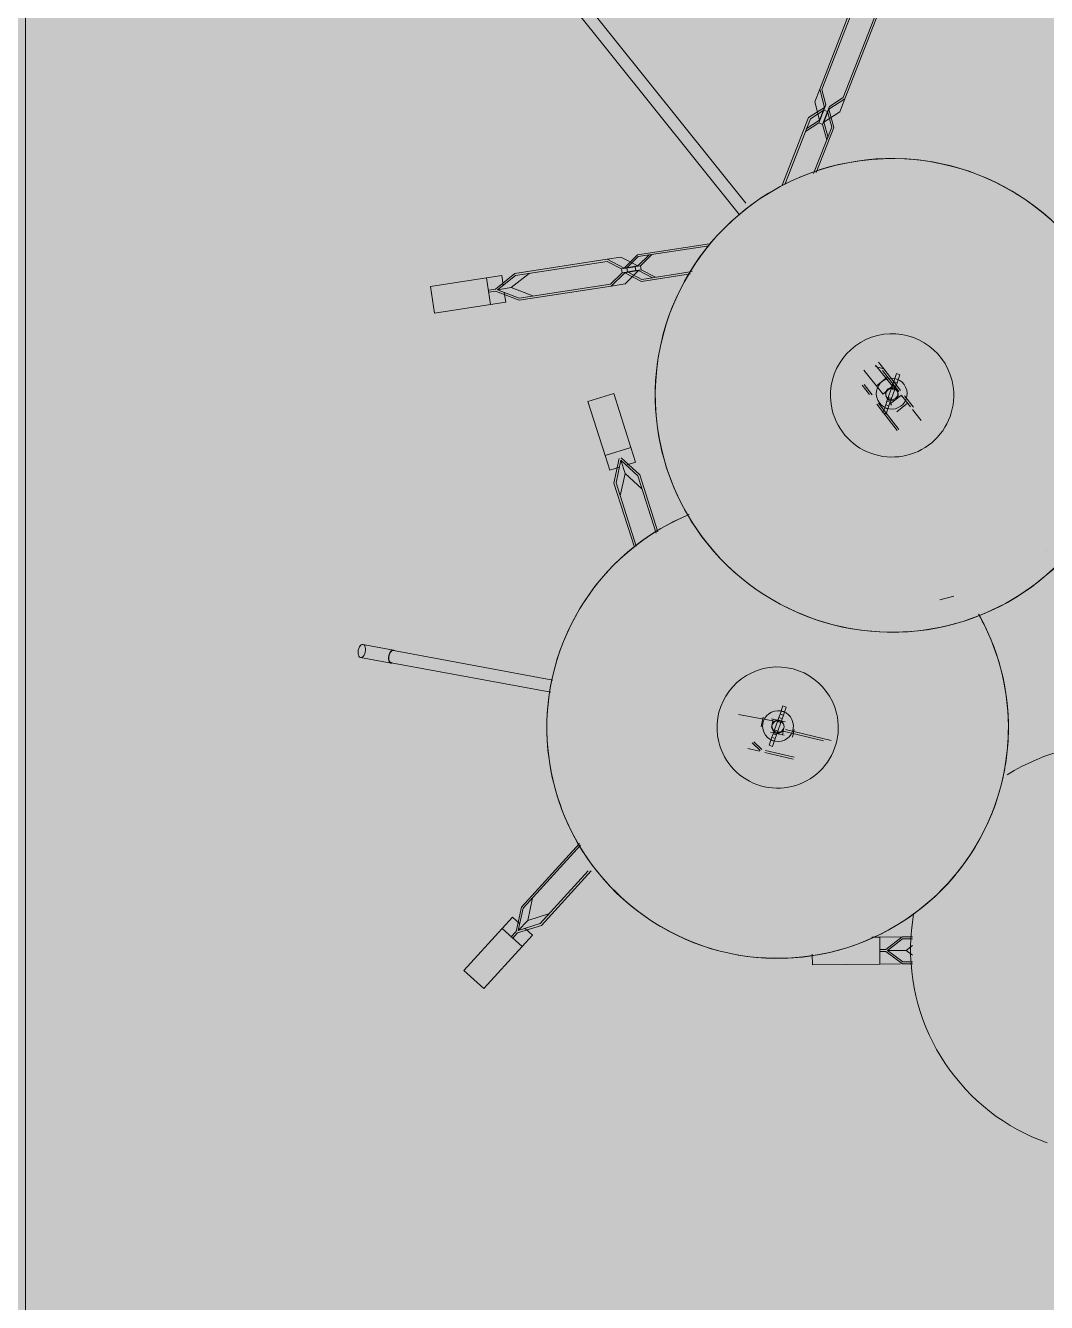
# Model space of a CAD drawing. Header units: millimetres. Extents: x -57519 to 497916, y -349472 to 446842.
# Drawn here: x 394700 to 395693, y 38391 to 39633 of the extents above; entities that cross this region are included whole.
import ezdxf

# ---------------------------------------------------------------- set-up
doc = ezdxf.new("R2010")
doc.units = ezdxf.units.MM
for name, color, linetype, lineweight in [('A-DETL-GENF', 92, 'Continuous', 5), ('A-FLOR', 192, 'Continuous', 5), ('A-GENM', 13, 'Continuous', 5)]:
    doc.layers.add(name, color=color, linetype=linetype, lineweight=lineweight)

# ---------------------------------------------------------------- blocks, each defined once
blk = doc.blocks.new('Drums__Bateria_13550 - Drums__Bateria_13550-2635341-G_F SINGLE OCCUPANCY DIAGRAM')
at = {"layer": 'A-GENM', "color": 191}
for p, q in [((-58.7, -935.9), (-58.5, -935.9)), ((-607.6, -971.7), (-533.8, -1023.3)), ((-532.3, -1022), (-606.7, -969.8)), ((-621.8, -991.4), (-547.3, -1043.5)), ((-546.6, -1041.6), (-620.4, -989.9)), ((-533.8, -1023.3), (-528.7, -1038.2)), ((-526.3, -1039.4), (-532.3, -1022)), ((-532.3, -1022), (-521.2, -1029.7)), ((-521.2, -1029.7), (-515.2, -1047.1)), ((-238.5, -1036.5), (-226, -1031)), ((-224.9, -1028.3), (-237.8, -1034)), ((-222.9, -1029.6), (-210.7, -1024.2)), ((-547.3, -1043.5), (-528.9, -1043.2)), ((-547.3, -1043.5), (-536.3, -1051.2)), ((-530.9, -1041.3), (-546.6, -1041.6)), ((-530.9, -1041.3), (-519.9, -1049.1)), ((-528.9, -1043.2), (-522.9, -1060.6)), ((-528.9, -1043.2), (-517.9, -1050.9)), ((-528.7, -1038.2), (-517.6, -1045.9)), ((-526.5, -1044.4), (-524.3, -1041.2)), ((-507.8, -1039.1), (-526.3, -1039.4)), ((-515.2, -1047.1), (-526.3, -1039.4)), ((-524.3, -1041.2), (-508.6, -1040.9)), ((-524.3, -1041.2), (-513.3, -1048.9)), ((-508.6, -1040.9), (-468.9, -1068.8)), ((-469.2, -1066.1), (-507.8, -1039.1)), ((-249.7, -1043.3), (-273.6, -1054.4)), ((-243.7, -1036.6), (-268.2, -1047.5)), ((-266.9, -1049.2), (-243.1, -1038.6)), ((-260.7, -1036.4), (-258.9, -1033.6)), ((-253.8, -1040.9), (-260.7, -1036.4)), ((-258.9, -1033.6), (-251.9, -1038.1)), ((-254.5, -1036.4), (-256.3, -1039.2)), ((-251.9, -1038.1), (-253.8, -1040.9)), ((-250.7, -1042.9), (-253.8, -1040.9)), ((-251.9, -1038.1), (-248.9, -1040.1)), ((-251.6, -1043.1), (-250.1, -1042.4)), ((-248.9, -1040.1), (-250.7, -1042.9)), ((-247.4, -1045), (-250.7, -1042.9)), ((-250.1, -1042.4), (-243, -1039.1)), ((-250.1, -1042.4), (-244.5, -1054.2)), ((-244.5, -1054.2), (-250.1, -1042.4)), ((-248.9, -1040.1), (-245.6, -1042.2)), ((-247.4, -1045), (-245.6, -1042.2)), ((-245.6, -1042.2), (-247.4, -1045)), ((-245.6, -1042.2), (-238.2, -1047)), ((-239.2, -1037.3), (-237.7, -1036.6)), ((-233.7, -1049.2), (-238.9, -1037.9)), ((-233.7, -1049.2), (-238.9, -1037.9)), ((-224.6, -1044.9), (-230.1, -1033.1)), ((-37, -1047.7), (-37, -1033.7)), ((-517.9, -1050.9), (-536.3, -1051.2)), ((-521.4, -1059.2), (-526.5, -1044.4)), ((-526.5, -1044.4), (-515.5, -1052.1)), ((-512.8, -1065.6), (-517.9, -1050.9)), ((-513.3, -1048.9), (-515.5, -1052.1)), ((-515.5, -1052.1), (-510.4, -1066.9)), ((-515.2, -1047.1), (-499.7, -1046.8)), ((-497.6, -1048.7), (-513.3, -1048.9)), ((-275.7, -1050.8), (-268.2, -1047.5)), ((-268.2, -1047.5), (-272.4, -1054.8)), ((-271.4, -1066.7), (-244.6, -1054.1)), ((-259.1, -1046.6), (-253.6, -1058.5)), ((-240.1, -1049.8), (-247.4, -1045)), ((-244.5, -1054.2), (-246.1, -1054.9)), ((-238.2, -1047), (-240.1, -1049.8)), ((-238.2, -1047), (-240.1, -1049.8)), ((-236.8, -1051.9), (-240.1, -1049.8)), ((-238.2, -1047), (-235, -1049.1)), ((-207.4, -1047.1), (-237, -1060.2)), ((-235, -1049.1), (-236.8, -1051.9)), ((-233.8, -1053.9), (-236.8, -1051.9)), ((-236.4, -1062.2), (-206.9, -1049.1)), ((-235, -1049.1), (-231.9, -1051.1)), ((-231.9, -1051.1), (-233.8, -1053.9)), ((-226.8, -1058.4), (-233.8, -1053.9)), ((-232.1, -1048.5), (-233.7, -1049.2)), ((-231.9, -1051.1), (-224.9, -1055.6)), ((-229.3, -1052.8), (-231.2, -1055.6)), ((-224.9, -1055.6), (-226.8, -1058.4)), ((-522.9, -1060.6), (-465, -1101.1)), ((-465.1, -1098.6), (-521.4, -1059.2)), ((-246.4, -1064.5), (-257.9, -1069.5)), ((-257.5, -1071.6), (-247.2, -1067)), ((-456.4, -1139.7), (-692.6, -1249.8)), ((-687.5, -1260.7), (-446.9, -1148.5)), ((275.4, -1151.3), (273.1, -1161)), ((275.1, -1161.2), (277.3, -1151.8)), ((283.6, -1153.3), (286.8, -1160.5)), ((268.1, -1182.3), (272.7, -1162.7)), ((273.1, -1161), (281.3, -1179.4)), ((282.6, -1178.1), (275.1, -1161.2)), ((286.8, -1160.5), (282.6, -1178.1)), ((296.9, -1166.3), (282.6, -1178.1)), ((283.2, -1179.9), (298.7, -1167)), ((286.8, -1160.5), (292.7, -1155.6)), ((299, -1157.1), (296.9, -1166.3)), ((298.7, -1167), (301, -1157.6)), ((281.3, -1179.4), (280, -1185)), ((281.9, -1185.4), (283.2, -1179.9)), ((298.3, -1168.7), (293.8, -1188.3)), ((-426.6, -1183.5), (-432.8, -1253.9)), ((-430.8, -1253.6), (-424.7, -1184)), ((71, -1182.7), (50.1, -1223.6)), ((51.2, -1226), (69.5, -1190.1)), ((266.4, -1189.7), (268.1, -1182.3)), ((293.8, -1188.3), (268.1, -1182.3)), ((293.8, -1188.3), (278.7, -1252.3)), ((-404.2, -1206.3), (-408.5, -1255.6)), ((-406.6, -1256.2), (-402.4, -1208.2)), ((58.9, -1218.6), (52.2, -1215.3)), ((27.3, -1220.5), (29.2, -1217.7)), ((34.3, -1225.1), (27.3, -1220.5)), ((29.2, -1217.7), (36.2, -1222.2)), ((33.6, -1220.6), (31.7, -1223.4)), ((36.2, -1222.2), (34.3, -1225.1)), ((37.4, -1227), (34.3, -1225.1)), ((36.2, -1222.2), (39.2, -1224.2)), ((39.2, -1224.2), (37.4, -1227)), ((40.6, -1229.2), (37.4, -1227)), ((37.6, -1232.7), (42.8, -1221.9)), ((39.2, -1224.2), (42.5, -1226.3)), ((40.6, -1229.2), (42.5, -1226.3)), ((42.5, -1226.3), (40.6, -1229.2)), ((48, -1234), (40.6, -1229.2)), ((42.5, -1226.3), (49.8, -1231.1)), ((54.6, -1227.6), (49.3, -1238.4)), ((54.6, -1227.6), (49.7, -1225.3)), ((54.6, -1227.6), (49.7, -1225.3)), ((55.3, -1226.1), (54.6, -1227.6)), ((78.3, -1221.8), (65.4, -1247.1)), ((67, -1248.3), (79.9, -1223.2)), ((-429.6, -1240.2), (-421.5, -1253.7)), ((-417.7, -1254), (-407.4, -1242.2)), ((39.1, -1233.4), (25.1, -1264.5)), ((33.2, -1241.7), (42.1, -1246)), ((36.8, -1234.2), (37.6, -1232.7)), ((37.6, -1232.7), (44.9, -1236.3)), ((44.9, -1236.3), (37.6, -1232.7)), ((49.8, -1231.1), (48, -1234)), ((49.8, -1231.1), (48, -1234)), ((51.3, -1236.1), (48, -1234)), ((49.8, -1231.1), (53.1, -1233.2)), ((53.1, -1233.2), (51.3, -1236.1)), ((54.3, -1238.1), (51.3, -1236.1)), ((53.1, -1233.2), (56.2, -1235.2)), ((56.2, -1235.2), (54.3, -1238.1)), ((61.3, -1242.6), (54.3, -1238.1)), ((56.2, -1235.2), (63.1, -1239.8)), ((58.7, -1236.9), (56.9, -1239.7)), ((63.1, -1239.8), (61.3, -1242.6)), ((-432.8, -1253.9), (-423.3, -1269.7)), ((-422.7, -1267.1), (-430.8, -1253.6)), ((-422.1, -1256.3), (-430.1, -1243)), ((-421.5, -1253.7), (-422.7, -1267.1)), ((-421.5, -1253.7), (-417.7, -1254)), ((-417.7, -1254), (-418.8, -1267.4)), ((-407.3, -1245), (-417.5, -1256.7)), ((63.6, -1250.4), (54.4, -1256.3)), ((55.1, -1258.1), (64.3, -1252.2)), ((59.4, -1263.4), (64.6, -1253)), ((268.8, -1250), (278.7, -1252.3)), ((-434.2, -1270.2), (-422.1, -1256.3)), ((-422.1, -1256.3), (-423.3, -1269.7)), ((-422, -1259), (-423.2, -1272.4)), ((-418.8, -1267.4), (-422.7, -1267.1)), ((-418.1, -1259.3), (-422, -1259)), ((-418.1, -1259.3), (-419.3, -1272.7)), ((-408.5, -1255.6), (-418.8, -1267.4)), ((-418.7, -1270.1), (-406.6, -1256.2)), ((-418.7, -1270.1), (-417.5, -1256.7)), ((-417.5, -1256.7), (-408, -1272.5)), ((-423.3, -1269.7), (-435.4, -1283.6)), ((-434.2, -1270.2), (-435.4, -1283.6)), ((-433.4, -1284.2), (-423.2, -1272.4)), ((-423.2, -1272.4), (-419.3, -1272.7)), ((-419.3, -1272.7), (-411.2, -1286.1)), ((-409.2, -1285.9), (-418.7, -1270.1)), ((-408, -1272.5), (-409.2, -1285.9)), ((-435.4, -1283.6), (-443.3, -1374.1)), ((-441.3, -1374), (-433.4, -1284.2)), ((-411.2, -1286.1), (-419.1, -1375.9)), ((-417.1, -1376.4), (-409.2, -1285.9)), ((-252.2, -1304.6), (-237.2, -1303.5)), ((-224.2, -1302.6), (-244.4, -1316.2)), ((-236.5, -1313.2), (-237.2, -1303.5)), ((-210.3, -1303.7), (-228.9, -1316.1)), ((-166, -1298.5), (-224.2, -1302.6)), ((-223.7, -1304.6), (-165.3, -1300.5)), ((-307.2, -1308.4), (-252.2, -1304.6)), ((-305.4, -1334.7), (-307.2, -1308.4)), ((-250.3, -1330.8), (-252.2, -1304.6)), ((-242.3, -1317.1), (-223.7, -1304.6)), ((-242.3, -1317.1), (-228.9, -1316.1)), ((-228.9, -1316.1), (-208.8, -1325.9)), ((-244.3, -1318.2), (-222.4, -1328.9)), ((-222.2, -1326.8), (-242.3, -1317.1)), ((-235.4, -1329.8), (-236, -1320.1)), ((-222.4, -1328.9), (-156.9, -1324.3)), ((-157.6, -1322.3), (-222.2, -1326.8)), ((-250.3, -1330.8), (-305.4, -1334.7)), ((-235.4, -1329.8), (-250.3, -1330.8)), ((-440.1, -1360.6), (-430.7, -1380.8)), ((-430.7, -1380.8), (-417.9, -1362.5)), ((-443.3, -1374.1), (-433, -1396.2)), ((-431.9, -1394.2), (-441.3, -1374)), ((-419.1, -1375.9), (-431.9, -1394.2)), ((-431.1, -1396.4), (-417.1, -1376.4)), ((-445.8, -1402), (-444.4, -1387.1)), ((-434.8, -1387.9), (-444.4, -1387.1)), ((-430.7, -1380.8), (-431.9, -1394.2)), ((-418.2, -1389.4), (-427.9, -1388.5)), ((-418.2, -1389.4), (-419.5, -1404.3)), ((-450.6, -1457), (-445.8, -1402)), ((-419.5, -1404.3), (-445.8, -1402)), ((-433, -1396.2), (-433.6, -1403.1)), ((-431.7, -1403.2), (-431.1, -1396.4)), ((-419.5, -1404.3), (-424.4, -1459.3)), ((-50.2, -1432.1), (-114.8, -1575.9)), ((-103.9, -1580.8), (-39.2, -1436.8)), ((179, -1499.3), (138.9, -1439.8)), ((110.3, -1444.5), (157.2, -1514)), ((158.7, -1512.6), (112.3, -1443.8)), ((138.3, -1442.5), (177.1, -1500.1)), ((-424.4, -1459.3), (-450.6, -1457)), ((171.2, -1511.2), (169.6, -1489)), ((151.1, -1501.4), (171.2, -1511.2)), ((177.1, -1500.1), (178.7, -1522.4)), ((180.7, -1523.6), (179, -1499.3)), ((157.2, -1514), (179.1, -1524.7)), ((178.7, -1522.4), (158.7, -1512.6)), ((171.2, -1511.2), (178.7, -1522.4)), ((186.3, -1510.1), (178.2, -1515.5)), ((186.3, -1510.1), (194.7, -1522.5)), ((172.5, -1519.4), (164.5, -1524.8)), ((172.8, -1537.2), (164.5, -1524.8)), ((194.7, -1522.5), (172.8, -1537.2)), ((179.1, -1524.7), (183.3, -1530.9)), ((184.9, -1529.8), (180.7, -1523.6)), ((194.7, -1522.5), (225.5, -1568.2)), ((203.7, -1583), (172.8, -1537.2)), ((-115.3, -1575.7), (-127.7, -1603.3)), ((225.5, -1568.2), (203.7, -1583)), ((-115.8, -1608.6), (-103.4, -1581))]:
    blk.add_line(p, q, dxfattribs=at)
at = {"layer": 'A-GENM', "color": 191, "flags": 128}
for points in [[(-371.3, -855.4), (-378.8, -860.8), (-386, -866.5), (-393.1, -872.4), (-399.9, -878.6), (-406.5, -885.1), (-412.8, -891.8), (-418.8, -898.8), (-424.5, -906), (-429.9, -913.5), (-435.1, -921.1), (-439.9, -929), (-444.4, -937), (-448.6, -945.3), (-452.4, -953.6), (-455.9, -962.2), (-459.1, -970.8), (-461.9, -979.6), (-464.4, -988.5), (-466.5, -997.5), (-468.3, -1006.5), (-469.6, -1015.6), (-470.7, -1024.8), (-471.3, -1034), (-471.6, -1043.2), (-471.5, -1052.4), (-471.1, -1061.6), (-470.2, -1070.8), (-469.1, -1080), (-467.5, -1089), (-465.6, -1098.1), (-463.3, -1107), (-460.7, -1115.8), (-457.7, -1124.6), (-454.4, -1133.2), (-450.7, -1141.6), (-446.7, -1149.9), (-442.4, -1158.1), (-437.7, -1166), (-432.7, -1173.8), (-427.5, -1181.3), (-421.9, -1188.7), (-416, -1195.8), (-409.9, -1202.7), (-403.5, -1209.3), (-396.8, -1215.7), (-389.9, -1221.8), (-382.7, -1227.6), (-375.3, -1233.1), (-367.7, -1238.3), (-359.9, -1243.2), (-351.9, -1247.8), (-343.8, -1252.1), (-335.4, -1256), (-326.9, -1259.6), (-318.3, -1262.9), (-309.6, -1265.8), (-300.7, -1268.4), (-291.8, -1270.6), (-282.7, -1272.4), (-273.6, -1273.9), (-264.5, -1275), (-255.3, -1275.8), (-246.1, -1276.1), (-241.1, -1276.2)], [(-241.1, -1276.2), (-231.9, -1276), (-222.7, -1275.5), (-213.5, -1274.5), (-204.4, -1273.3), (-195.3, -1271.6), (-186.3, -1269.6), (-177.4, -1267.2), (-168.6, -1264.5), (-159.9, -1261.4), (-151.3, -1258), (-142.9, -1254.2), (-134.7, -1250.2), (-126.6, -1245.7), (-118.7, -1241), (-110.9, -1235.9), (-103.4, -1230.6), (-96.2, -1224.9), (-89.1, -1219), (-82.3, -1212.8), (-75.7, -1206.3), (-69.5, -1199.5), (-63.4, -1192.6), (-57.7, -1185.3), (-52.3, -1177.9), (-47.1, -1170.2), (-42.3, -1162.4), (-37.8, -1154.3), (-33.6, -1146.1), (-29.8, -1137.7), (-26.3, -1129.2), (-23.1, -1120.6), (-20.3, -1111.8), (-17.8, -1102.9), (-15.7, -1093.9), (-13.9, -1084.9), (-12.6, -1075.8), (-11.5, -1066.6), (-10.9, -1057.4), (-10.6, -1048.2), (-10.7, -1039), (-11.1, -1029.8), (-12, -1020.6), (-13.2, -1011.4), (-14.7, -1002.3), (-16.6, -993.3), (-18.9, -984.4), (-21.5, -975.5), (-24.5, -966.8), (-27.8, -958.2), (-31.5, -949.8), (-35.5, -941.5), (-39.8, -933.3)], [(133.9, -961.5), (134.1, -969.5), (134.5, -977.5), (135.3, -985.5), (136.5, -993.4), (137.9, -1001.3), (139.6, -1009.1), (141.7, -1016.8), (144.1, -1024.5)], [(133.9, -961.5), (134.1, -969.5), (134.5, -977.5), (135.3, -985.5), (136.5, -993.4), (137.9, -1001.3), (139.6, -1009.1), (141.7, -1016.8), (144.1, -1024.5)], [(254.1, -1145), (261.5, -1148), (269, -1150.8), (276.6, -1153.2), (284.4, -1155.4), (292.2, -1157.2), (300, -1158.7), (307.9, -1159.9), (315.9, -1160.8), (323.9, -1161.4), (331.9, -1161.6), (339.9, -1161.6), (347.9, -1161.2), (355.8, -1160.4), (363.8, -1159.4), (371.7, -1158.1), (379.5, -1156.4), (387.3, -1154.4), (394.9, -1152.1), (402.5, -1149.6), (410, -1146.7), (417.3, -1143.5), (424.5, -1140), (431.6, -1136.2), (438.5, -1132.2), (445.2, -1127.9), (451.8, -1123.3), (458.2, -1118.5), (464.4, -1113.4), (470.3, -1108), (476.1, -1102.5), (481.6, -1096.7), (486.9, -1090.7), (491.9, -1084.5), (496.7, -1078), (501.3, -1071.4)], [(254.1, -1145), (261.5, -1148), (269, -1150.8), (276.6, -1153.2), (284.4, -1155.4), (292.2, -1157.2), (300, -1158.7), (307.9, -1159.9), (315.9, -1160.8), (323.9, -1161.4), (331.9, -1161.6), (339.9, -1161.6), (347.9, -1161.2), (355.8, -1160.4), (363.8, -1159.4), (371.7, -1158.1), (379.5, -1156.4), (387.3, -1154.4), (394.9, -1152.1), (402.5, -1149.6), (410, -1146.7), (417.3, -1143.5), (424.5, -1140), (431.6, -1136.2), (438.5, -1132.2), (445.2, -1127.9), (451.8, -1123.3), (458.2, -1118.5), (464.4, -1113.4), (470.3, -1108), (476.1, -1102.5), (481.6, -1096.7), (486.9, -1090.7), (491.9, -1084.5), (496.7, -1078), (501.3, -1071.4)], [(46.5, -1005.9), (37.6, -1006.1), (28.6, -1006.7), (19.7, -1007.6), (10.8, -1008.8), (1.9, -1010.4), (-6.8, -1012.4), (-14.2, -1014.3)], [(169.9, -1042.9), (162.3, -1038.1), (154.5, -1033.6), (146.6, -1029.4), (138.4, -1025.6), (130.2, -1022.1), (121.8, -1018.9), (113.3, -1016.1), (104.6, -1013.6), (95.9, -1011.4), (87.1, -1009.6), (78.2, -1008.2), (69.3, -1007.1), (60.4, -1006.4), (51.4, -1006), (46.5, -1005.9)], [(46.5, -1455.1), (55.5, -1454.9), (64.5, -1454.4), (73.4, -1453.5), (82.3, -1452.2), (91.2, -1450.6), (99.9, -1448.6), (108.6, -1446.3), (117.2, -1443.7), (125.7, -1440.7), (134, -1437.4), (142.2, -1433.7), (150.2, -1429.7), (158.1, -1425.4), (165.8, -1420.8), (173.3, -1415.9), (180.7, -1410.6), (187.8, -1405.1), (194.6, -1399.3), (201.3, -1393.3), (207.6, -1387), (213.8, -1380.4), (219.6, -1373.6), (225.2, -1366.6), (230.5, -1359.3), (235.5, -1351.8), (240.2, -1344.2), (244.6, -1336.4), (248.7, -1328.4), (252.4, -1320.2), (255.9, -1311.9), (258.9, -1303.4), (261.7, -1294.9), (264.1, -1286.2), (266.1, -1277.5), (267.8, -1268.7), (269.2, -1259.8), (270.2, -1250.9), (270.8, -1241.9), (271.1, -1232.9), (271, -1224), (270.6, -1215), (269.8, -1206), (268.6, -1197.1), (267.1, -1188.3), (265.2, -1179.5), (263, -1170.8), (260.5, -1162.2), (257.6, -1153.7), (254.3, -1145.3), (250.7, -1137.1), (246.8, -1129), (242.6, -1121), (238.1, -1113.3), (233.3, -1105.7), (228.1, -1098.3), (222.7, -1091.2), (217, -1084.3), (211, -1077.6), (204.7, -1071.1), (198.2, -1064.9), (191.5, -1059), (184.5, -1053.3), (177.3, -1047.9), (169.9, -1042.9)], [(-175.3, -1265.2), (-174, -1272.7), (-172.2, -1281.5), (-169.9, -1290.2), (-167.4, -1298.8), (-164.5, -1307.3), (-161.2, -1315.7), (-157.7, -1324), (-153.8, -1332.1), (-149.5, -1340), (-145, -1347.7), (-140.2, -1355.3), (-135, -1362.7), (-129.6, -1369.8), (-123.9, -1376.8), (-117.9, -1383.5), (-111.6, -1389.9), (-105.1, -1396.1), (-98.4, -1402), (-91.4, -1407.7), (-84.2, -1413.1), (-76.8, -1418.2), (-69.2, -1422.9), (-61.4, -1427.4), (-53.5, -1431.6), (-45.4, -1435.4), (-37.1, -1438.9), (-28.7, -1442.1), (-20.2, -1444.9), (-11.5, -1447.4), (-2.8, -1449.6), (6, -1451.4), (14.9, -1452.8), (23.8, -1453.9), (32.7, -1454.7), (41.7, -1455), (46.5, -1455.1)]]:
    blk.add_lwpolyline(points, dxfattribs=at)
at = {"layer": 'A-GENM', "color": 191}
for centre, radius, start, end in [((-241.1, -1045.7), 230.4, 90, 270), ((-241.1, -1045.7), 230.4, 270, 90), ((-241.1, -1045.7), 60, 90, 270), ((-241.1, -1045.7), 60, 270, 90), ((46.5, -1230.5), 224.5, 90, 105.7631), ((46.5, -1230.5), 224.5, 270, 90), ((-242.8, -1045.7), 15, 360, 180), ((-242.8, -1045.7), 5.98, 0, 180), ((-241.9, -1045.7), 6, 25, 205), ((-241.9, -1045.7), 6, 205, 25), ((-242.8, -1045.7), 15, 180, 360), ((-242.8, -1045.7), 5.98, 180, 0), ((46.5, -1230.5), 59, 90, 270), ((46.5, -1230.5), 59, 270, 90), ((45.2, -1229.8), 15, 360, 180), ((45.2, -1229.8), 15, 180, 360), ((45.2, -1229.8), 5.98, 0, 180), ((45.2, -1229.8), 5.98, 180, 0), ((46, -1230.1), 6, 64, 244), ((46, -1230.1), 6, 244, 64), ((46.5, -1230.5), 224.5, 188.8218, 270)]:
    blk.add_arc(centre, radius, start, end, dxfattribs=at)
for centre, major_axis, start_param, end_param in [((-109.4, -1578.4), (-5.93, 2.66), 5.966989, 7.799585), ((-109.4, -1578.4), (-5.47, 2.46), 0.207402, 1.516399), ((-109.4, -1578.4), (-5.47, 2.46), 6.228788, 6.283185), ((-109.4, -1578.4), (-5.93, 2.66), 1.516399, 3.610794), ((-109.4, -1578.4), (-5.47, 2.46), 1.516399, 3.348995), ((-121.7, -1605.9), (-5.93, 2.66), 4.657992, 7.799585), ((-121.7, -1605.9), (-5.93, 2.66), 1.516399, 4.657992)]:
    blk.add_ellipse(centre, major_axis=major_axis, ratio=0.538256, start_param=start_param, end_param=end_param, dxfattribs=at)

msp = doc.modelspace()

# ---------------------------------------------------------------- hatches: boundary and pattern name
at = {"layer": 'A-DETL-GENF', "transparency": 33554585}
h = msp.add_hatch(color=201, dxfattribs=at)
h.paths.add_polyline_path([(378712.3, -2142.5), (378712.3, 5707.5), (408249.8, 5707.5), (408249.8, 31607.5), (411824.8, 31607.5), (411824.8, 28857.5), (414124.8, 28857.5), (414124.8, 34332.5), (417674.8, 34332.5), (417674.8, 35647.5), (420699.8, 35647.5), (420699.8, 52157.5), (392454.3, 52157.5), (392454.3, 45782.5), (382199.8, 45782.5), (382199.8, 52157.5), (367049.8, 52157.5), (367049.8, 5707.5), (368349.8, 5707.5), (368349.8, 3222.2), (374112.3, -1265.4), (374112.3, -2142.5), (376972.2, -2142.5)], flags=0)
h.paths.add_polyline_path([(370849.8, 8157.5), (370849.8, 9357.5), (369649.8, 9357.5), (369649.8, 15624.2), (370889.8, 15624.2), (370889.8, 9397.5), (371149.8, 9397.5), (371149.8, 8157.5)], flags=0)
h.paths.add_polyline_path([(388124.8, 8157.5), (388124.8, 9397.5), (389899.8, 9397.5), (389899.8, 8157.5)], flags=0)
h.paths.add_polyline_path([(382791.7, 8157.5), (382352.3, 8157.5), (382352.3, 9397.5), (387324.8, 9397.5), (387324.8, 8157.5), (386671.4, 8157.5)], flags=0)
h.paths.add_polyline_path([(404599.8, 8157.5), (396937.3, 8157.5), (396937.3, 9397.5), (404599.8, 9397.5), (404599.8, 8571.4)], flags=0)
h.paths.add_polyline_path([(394430.7, 8157.5), (392899.8, 8157.5), (392899.8, 9397.5), (396137.3, 9397.5), (396137.3, 8157.5)], flags=0)
h.paths.add_polyline_path([(405799.8, 12397.5), (404559.8, 12397.5), (404559.8, 15624.2), (405799.8, 15624.2), (405799.8, 12969.9)], flags=0)
h.paths.add_polyline_path([(370889.8, 16424.2), (369649.8, 16424.2), (369649.8, 23040.8), (370889.8, 23040.8), (370889.8, 17368.3)], flags=0)
h.paths.add_polyline_path([(404559.8, 16424.2), (404559.8, 23040.8), (405799.8, 23040.8), (405799.8, 16424.2)], flags=0)
h.paths.add_polyline_path([(369649.8, 23840.8), (369649.8, 30107.5), (370849.8, 30107.5), (370849.8, 31307.5), (371149.8, 31307.5), (371149.8, 30107.5), (370889.8, 30107.5), (370889.8, 23840.8)], flags=0)
h.paths.add_polyline_path([(404559.8, 23840.8), (404559.8, 27067.5), (405799.8, 27067.5), (405799.8, 23840.8)], flags=0)
h.paths.add_polyline_path([(388124.8, 30067.5), (388124.8, 31307.5), (389399.8, 31307.5), (389399.8, 30067.5)], flags=0)
h.paths.add_polyline_path([(373449.8, 30067.5), (373449.8, 31307.5), (378512.3, 31307.5), (378512.3, 30067.5), (375032.4, 30067.5)], flags=0)
h.paths.add_polyline_path([(386671.4, 30067.5), (382349.8, 30067.5), (382349.8, 31307.5), (387324.8, 31307.5), (387324.8, 30067.5)], flags=0)
h.paths.add_polyline_path([(394430.7, 30067.5), (392399.8, 30067.5), (392399.8, 31307.5), (396137.3, 31307.5), (396137.3, 30067.5)], flags=0)
h.paths.add_polyline_path([(402190, 30067.5), (396937.3, 30067.5), (396937.3, 31307.5), (404599.8, 31307.5), (404599.8, 30067.5), (404129.8, 30067.5)], flags=0)
h.paths.add_polyline_path([(407299.8, 35797.5), (407299.8, 36247.5), (408249.8, 36247.5), (408249.8, 35797.5), (408009.5, 35797.5)], flags=0)
h.paths.add_polyline_path([(412649.8, 35797.5), (412649.8, 37247.5), (415649.8, 37247.5), (415649.8, 35797.5), (413829, 35797.5)], flags=0)
h.paths.add_polyline_path([(412649.8, 37397.5), (412649.8, 37897.5), (418299.8, 37897.5), (418299.8, 37397.5), (412859.1, 37397.5)], flags=0)
h.paths.add_polyline_path([(408979.4, 37847.5), (408399.8, 37847.5), (408399.8, 38327.5), (410749.8, 38327.5), (410749.8, 37847.5), (409949.3, 37847.5)], flags=0)
h.paths.add_polyline_path([(381599.8, 37907.5), (381599.8, 39557.5), (382049.8, 39557.5), (382049.8, 37907.5), (381821.8, 37907.5)], flags=0)
h.paths.add_polyline_path([(406069.7, 38657.5), (404849.8, 38657.5), (404849.8, 49957.5), (408249.8, 49957.5), (408249.8, 38657.5), (408009.5, 38657.5)], flags=0)
h.paths.add_polyline_path([(370182.8, 40207.5), (369149.8, 40207.5), (369149.8, 40707.5), (370699.8, 40707.5), (370699.8, 40207.5)], flags=0)
h.paths.add_polyline_path([(381599.8, 40257.5), (381599.8, 42757.5), (382049.8, 42757.5), (382049.8, 40257.5), (381821.8, 40257.5)], flags=0)
h.paths.add_polyline_path([(414798.9, 42697.5), (410674.8, 42697.5), (410674.8, 43197.5), (418349.8, 43197.5), (418349.8, 42697.5), (415768.8, 42697.5)], flags=0)
h.paths.add_polyline_path([(377289.8, 42907.5), (375749.8, 42907.5), (375749.8, 43407.5), (377289.8, 43407.5), (377289.8, 43209.2)], flags=0)
h.paths.add_polyline_path([(382049.8, 46907.5), (379399.8, 46907.5), (379399.8, 52007.5), (382049.8, 52007.5), (382049.8, 47057.9)], flags=0)
h.paths.add_polyline_path([(410919.2, 47837.5), (410674.8, 47837.5), (410674.8, 48337.5), (418349.8, 48337.5), (418349.8, 47837.5), (411404.2, 47837.5)], flags=0)
h.paths.add_polyline_path([(408399.8, 50107.5), (408399.8, 52007.5), (408849.8, 52007.5), (408849.8, 50107.5)], flags=0)

# ---------------------------------------------------------------- linework, layer by layer
at = {"layer": 'A-FLOR', "color": 191}
msp.add_line((394699.8, 40907.5), (394699.8, 37607.5), dxfattribs=at)

# ---------------------------------------------------------------- block references
at = {"layer": 'A-GENM', "color": 253, "rotation": 283.7048795435998}
msp.add_blockref('Drums__Bateria_13550 - Drums__Bateria_13550-2635341-G_F SINGLE OCCUPANCY DIAGRAM', (396616, 39286.9), dxfattribs=at)

doc.saveas('drawing.dxf')
